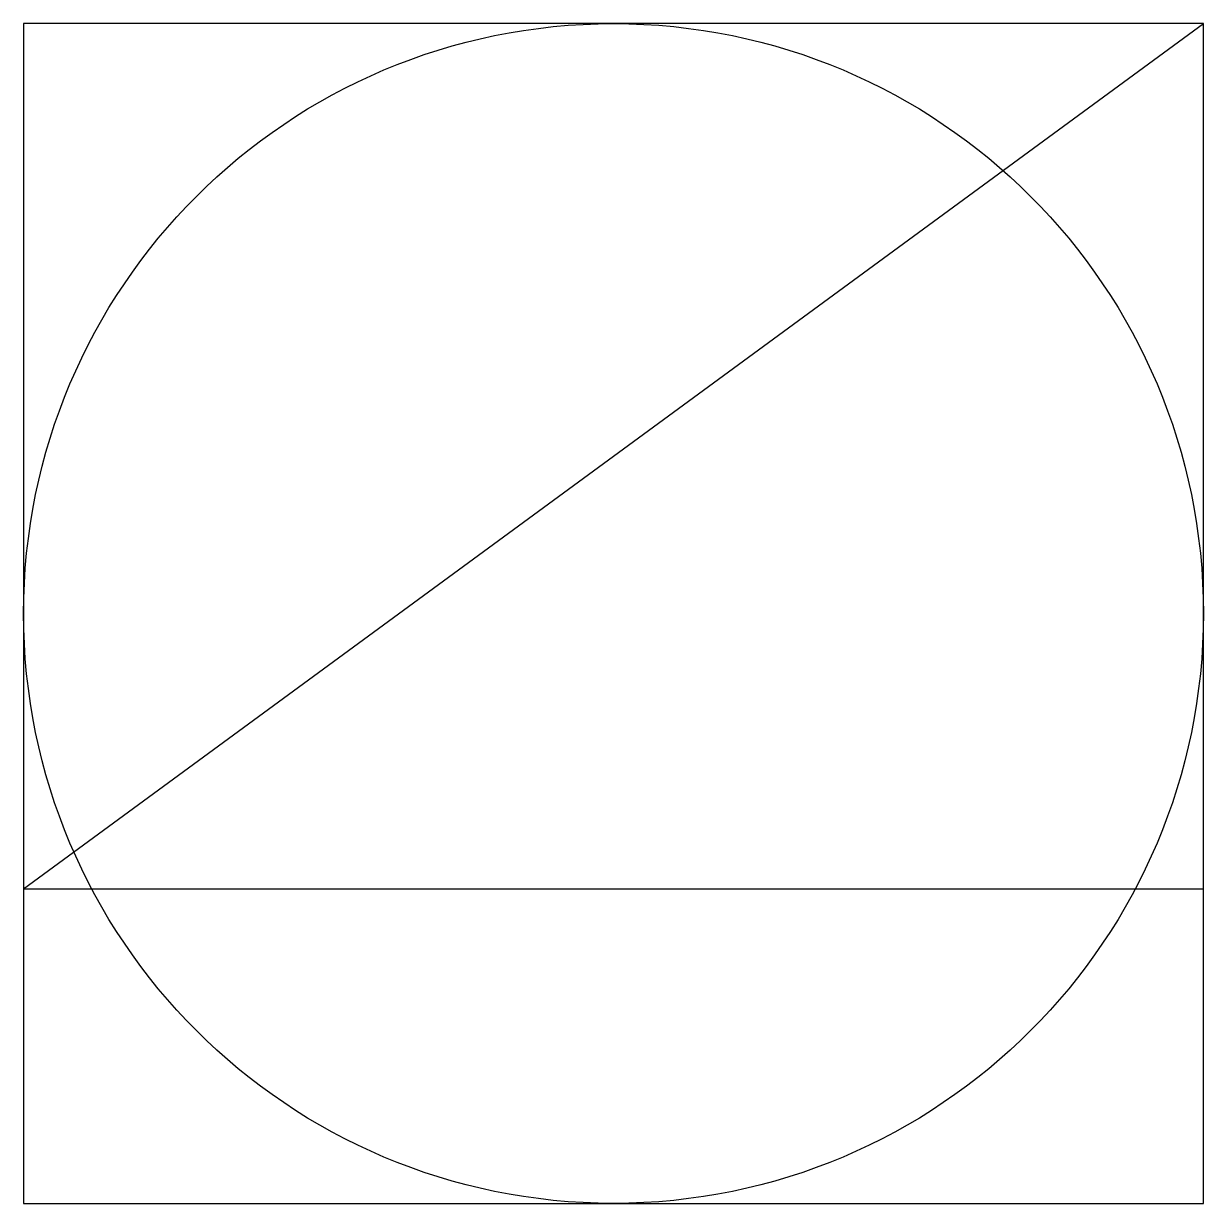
# Model space of a CAD drawing. Extents: x -1.12 to 1.12, y 0 to 2.25.
import ezdxf

# ---------------------------------------------------------------- set-up
doc = ezdxf.new("R2010")
doc.units = 0
doc.header["$LTSCALE"] = 0.2

msp = doc.modelspace()

# ---------------------------------------------------------------- linework, layer by layer
for q in [(1.125, 2.25), (1.125, 0.6)]:
    msp.add_line((-1.125, 0.6), q)
msp.add_lwpolyline([(-1.125, 0), (1.125, 0), (1.125, 2.25), (-1.125, 2.25)], close=True)
msp.add_circle((0, 1.125), 1.125)

doc.saveas('drawing.dxf')
